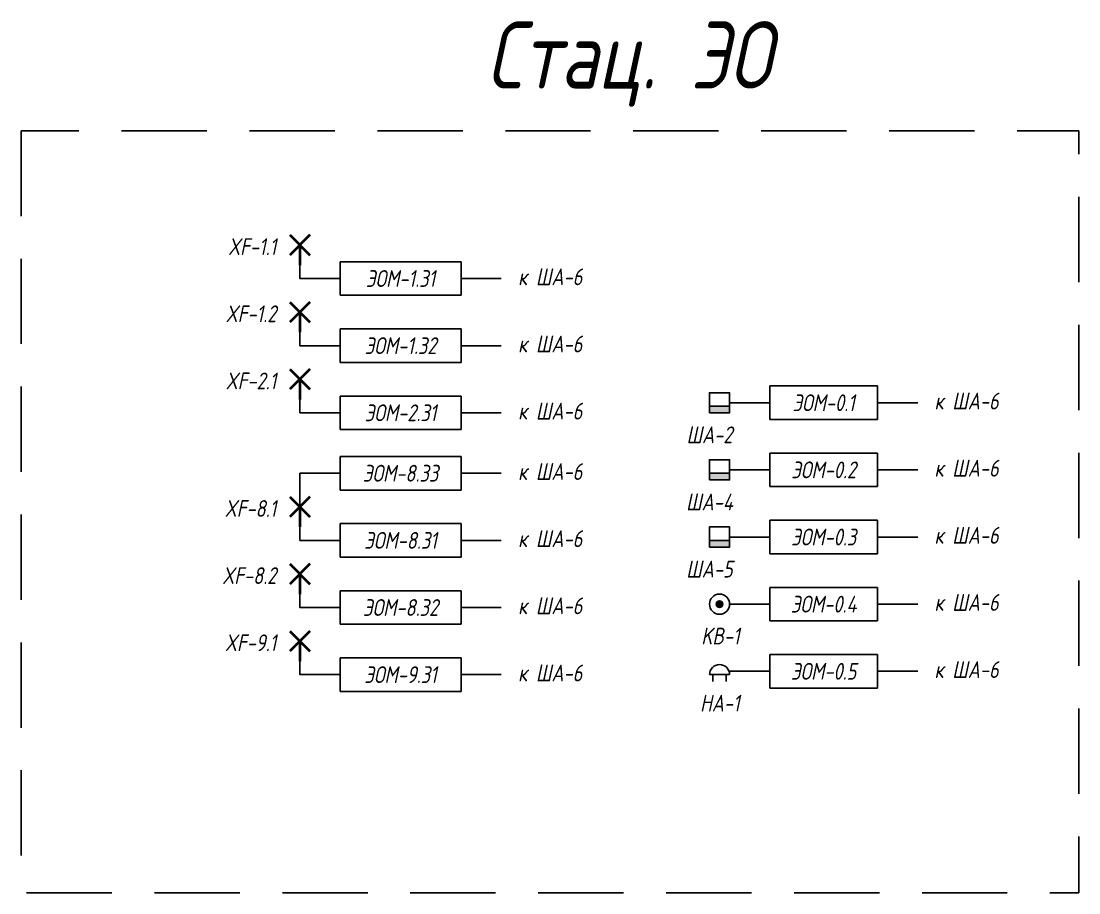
# Model space of a CAD drawing. Header units: millimetres. Extents: x -1048 to 2740, y -712 to 253.
# Drawn here: x -16.5 to 141, y -260 to -130.2 of the extents above; entities that cross this region are included whole.
import ezdxf
from ezdxf.enums import TextEntityAlignment as Align

# ---------------------------------------------------------------- set-up
doc = ezdxf.new("R2010")
doc.units = ezdxf.units.MM
doc.linetypes.add('DASHED', pattern=[19.05, 12.7, -6.35])
doc.layers.add('noprint', color=2, linetype='Continuous', plot=False)
doc.styles.get("Standard").update_dxf_attribs({"font": 'arial.ttf'})
doc.styles.add('ГОСТ-ISOCPEUR', font='isocpeui.ttf', dxfattribs={"width": 0.8})
doc.linetypes.add('220V_LINE', pattern='A,0.2,-0.05,["~220V",Standard,S=0.1,R=0,X=0,Y=-0.05],-0.4,0.1', length=0.75)
doc.linetypes.add('24AC', pattern='A,20,-5,["24AC",Standard,S=2.54,R=0,X=-5,Y=-1.27],-5', length=30)

# ---------------------------------------------------------------- blocks, each defined once
blk = doc.blocks.new('стац. точка')
at = {"color": 0, "lineweight": -2}
for p, q in [((-1.5, 1.5), (1.5, -1.5)), ((1.5, 1.5), (-1.5, -1.5)), ((0, 0), (0, -3))]:
    blk.add_line(p, q, dxfattribs=at)
blk = doc.blocks.new('*T97')
at = {"color": 0, "lineweight": -2}
for p, q in [((0, 0), (18, 0)), ((0, 0), (0, -5)), ((18, 0), (18, -5)), ((0, -5), (18, -5))]:
    blk.add_line(p, q, dxfattribs=at)
at = {"color": 0, "insert": (9, -2.5), "char_height": 2.5, "width": 17, "attachment_point": 5, "style": 'ГОСТ-ISOCPEUR'}
blk.add_mtext('{ЭОМ-1.32}', dxfattribs=at)
blk = doc.blocks.new('шкаф')
blk.add_hatch(color=256).paths.add_polyline_path([(3, 0), (3, 1), (0, 1), (0, 0)])
blk.add_line((0, 1), (3, 1))
blk.add_lwpolyline([(0, 0), (3, 0), (3, 3), (0, 3)], close=True)
blk = doc.blocks.new('*T238')
at = {"color": 0, "lineweight": -2}
for p, q in [((0, 0), (18, 0)), ((0, 0), (0, -5)), ((18, 0), (18, -5)), ((0, -5), (18, -5))]:
    blk.add_line(p, q, dxfattribs=at)
at = {"color": 0, "insert": (9, -2.5), "char_height": 2.5, "width": 17, "attachment_point": 5, "style": 'ГОСТ-ISOCPEUR'}
blk.add_mtext('{ЭОМ-1.31}', dxfattribs=at)
blk = doc.blocks.new('*T239')
at = {"color": 0, "lineweight": -2}
for p, q in [((0, 0), (18, 0)), ((0, 0), (0, -5)), ((18, 0), (18, -5)), ((0, -5), (18, -5))]:
    blk.add_line(p, q, dxfattribs=at)
at = {"color": 0, "insert": (9, -2.5), "char_height": 2.5, "width": 17, "attachment_point": 5, "style": 'ГОСТ-ISOCPEUR'}
blk.add_mtext('{ЭОМ-2.31}', dxfattribs=at)
blk = doc.blocks.new('*T240')
at = {"color": 0, "lineweight": -2}
for p, q in [((0, 0), (18, 0)), ((0, 0), (0, -5)), ((18, 0), (18, -5)), ((0, -5), (18, -5))]:
    blk.add_line(p, q, dxfattribs=at)
at = {"color": 0, "insert": (9, -2.5), "char_height": 2.5, "width": 17, "attachment_point": 5, "style": 'ГОСТ-ISOCPEUR'}
blk.add_mtext('{ЭОМ-9.31}', dxfattribs=at)
blk = doc.blocks.new('*T241')
at = {"color": 0, "lineweight": -2}
for p, q in [((0, 0), (18, 0)), ((0, 0), (0, -5)), ((18, 0), (18, -5)), ((0, -5), (18, -5))]:
    blk.add_line(p, q, dxfattribs=at)
at = {"color": 0, "insert": (9, -2.5), "char_height": 2.5, "width": 17, "attachment_point": 5, "style": 'ГОСТ-ISOCPEUR'}
blk.add_mtext('{ЭОМ-8.31}', dxfattribs=at)
blk = doc.blocks.new('*T242')
at = {"color": 0, "lineweight": -2}
for p, q in [((0, 0), (18, 0)), ((0, 0), (0, -5)), ((18, 0), (18, -5)), ((0, -5), (18, -5))]:
    blk.add_line(p, q, dxfattribs=at)
at = {"color": 0, "insert": (9, -2.5), "char_height": 2.5, "width": 17, "attachment_point": 5, "style": 'ГОСТ-ISOCPEUR'}
blk.add_mtext('{ЭОМ-8.32}', dxfattribs=at)
blk = doc.blocks.new('*T244')
at = {"color": 0, "lineweight": -2}
for p, q in [((0, 0), (16, 0)), ((0, 0), (0, -5)), ((16, 0), (16, -5)), ((0, -5), (16, -5))]:
    blk.add_line(p, q, dxfattribs=at)
at = {"color": 0, "insert": (8, -2.5), "char_height": 2.5, "width": 15, "attachment_point": 5, "style": 'ГОСТ-ISOCPEUR'}
blk.add_mtext('{ЭОМ-0.1}', dxfattribs=at)
blk = doc.blocks.new('*T245')
at = {"color": 0, "lineweight": -2}
for p, q in [((0, 0), (16, 0)), ((0, 0), (0, -5)), ((16, 0), (16, -5)), ((0, -5), (16, -5))]:
    blk.add_line(p, q, dxfattribs=at)
at = {"color": 0, "insert": (8, -2.5), "char_height": 2.5, "width": 15, "attachment_point": 5, "style": 'ГОСТ-ISOCPEUR'}
blk.add_mtext('{ЭОМ-0.2}', dxfattribs=at)
blk = doc.blocks.new('*T346')
at = {"color": 0, "lineweight": -2}
for p, q in [((0, 0), (16, 0)), ((0, 0), (0, -5)), ((16, 0), (16, -5)), ((0, -5), (16, -5))]:
    blk.add_line(p, q, dxfattribs=at)
at = {"color": 0, "insert": (8, -2.5), "char_height": 2.5, "width": 15, "attachment_point": 5, "style": 'ГОСТ-ISOCPEUR'}
blk.add_mtext('{ЭОМ-0.3}', dxfattribs=at)
blk = doc.blocks.new('*T470')
at = {"color": 0, "lineweight": -2}
for p, q in [((0, 0), (16, 0)), ((0, 0), (0, -5)), ((16, 0), (16, -5)), ((0, -5), (16, -5))]:
    blk.add_line(p, q, dxfattribs=at)
at = {"color": 0, "insert": (8, -2.5), "char_height": 2.5, "width": 15, "attachment_point": 5, "style": 'ГОСТ-ISOCPEUR'}
blk.add_mtext('{ЭОМ-0.4}', dxfattribs=at)
blk = doc.blocks.new('тревожная кнопка')
at = {"lineweight": -2}
h = blk.add_hatch(color=0, dxfattribs=at)
h.dxf.hatch_style = 1
edge = h.paths.add_edge_path()
edge.add_arc((0, 0), 0.5, 0, 360)
at = {"color": 0, "lineweight": -2}
for radius in [1.5, 0.5]:
    blk.add_circle((0, 0), radius, dxfattribs=at)
blk = doc.blocks.new('*T488')
at = {"color": 0, "lineweight": -2}
for p, q in [((0, 0), (18, 0)), ((0, 0), (0, -5)), ((18, 0), (18, -5)), ((0, -5), (18, -5))]:
    blk.add_line(p, q, dxfattribs=at)
at = {"color": 0, "insert": (9, -2.5), "char_height": 2.5, "width": 17, "attachment_point": 5, "style": 'ГОСТ-ISOCPEUR'}
blk.add_mtext('{ЭОМ-8.33}', dxfattribs=at)
blk = doc.blocks.new('звонок')
at = {"color": 0, "lineweight": -2}
for p, q in [((-1.5, 0), (1.5, 0)), ((-1, 0), (-1, -1)), ((1, 0), (1, -1))]:
    blk.add_line(p, q, dxfattribs=at)
blk.add_arc((0, 0), 1.5, 0, 180, dxfattribs=at)
blk = doc.blocks.new('*T489')
at = {"color": 0, "lineweight": -2}
for p, q in [((0, 0), (16, 0)), ((0, 0), (0, -5)), ((16, 0), (16, -5)), ((0, -5), (16, -5))]:
    blk.add_line(p, q, dxfattribs=at)
at = {"color": 0, "insert": (8, -2.5), "char_height": 2.5, "width": 15, "attachment_point": 5, "style": 'ГОСТ-ISOCPEUR'}
blk.add_mtext('{ЭОМ-0.5}', dxfattribs=at)

msp = doc.modelspace()

# ---------------------------------------------------------------- linework, layer by layer
at = {"linetype": '220V_LINE', "ltscale": 8}
for p, q in [((49, -168.5), (55, -168.5)), ((49, -178.5), (55, -178.5)), ((89, -187), (95, -187)), ((111, -187), (117, -187)), ((49, -188.5), (55, -188.5)), ((89, -197), (95, -197)), ((111, -197), (117, -197)), ((49, -207.5), (55, -207.5)), ((89, -207), (95, -207)), ((111, -207), (117, -207)), ((49, -217.5), (55, -217.5)), ((49, -227.5), (55, -227.5))]:
    msp.add_line(p, q, dxfattribs=at)
at = {"ltscale": 8}
msp.add_line((49, -197.5), (55, -197.5), dxfattribs=at)
at = {"linetype": '24AC', "ltscale": 0.2}
for p, q in [((89, -217), (95, -217)), ((111, -217), (117, -217)), ((88.91, -227), (95, -227)), ((111, -227), (117, -227))]:
    msp.add_line(p, q, dxfattribs=at)
at = {"linetype": '220V_LINE', "ltscale": 8, "flags": 128}
for points in [[(25, -166.5), (25, -168.5), (31, -168.5)], [(25, -176.5), (25, -178.5), (31, -178.5)], [(25, -186.5), (25, -188.5), (31, -188.5)], [(25, -205.5), (25, -207.5), (31, -207.5)], [(25, -215.5), (25, -217.5), (31, -217.5)], [(25, -225.5), (25, -227.5), (31, -227.5)]]:
    msp.add_lwpolyline(points, dxfattribs=at)
at = {"ltscale": 8, "flags": 128}
msp.add_lwpolyline([(25, -202.5), (25, -197.5), (31, -197.5)], dxfattribs=at)
at = {"layer": 'noprint', "linetype": 'DASHED', "flags": 128}
msp.add_lwpolyline([(-16.5, -146.5), (-16.5, -260), (141, -260), (141, -146.5)], close=True, dxfattribs=at)

# ---------------------------------------------------------------- block references
at = {"color": 5, "lineweight": 40}
for p in [(25, -163.5), (25, -173.5), (25, -183.5), (25, -202.5), (25, -212.5), (25, -222.5)]:
    msp.add_blockref('стац. точка', p, dxfattribs=at)
for name, p in [('*T238', (31, -166)), ('*T97', (31, -176)), ('шкаф', (86, -188.5)), ('*T244', (95, -184.5)), ('*T239', (31, -186)), ('*T488', (31, -195)), ('*T245', (95, -194.5)), ('шкаф', (86, -198.5)), ('*T346', (95, -204.5)), ('*T241', (31, -205)), ('шкаф', (86, -208.5)), ('*T242', (31, -215)), ('тревожная кнопка', (87.5, -217)), ('*T470', (95, -214.5)), ('*T240', (31, -225)), ('*T489', (95, -224.5)), ('звонок', (87.5, -227.5))]:
    msp.add_blockref(name, p)

# ---------------------------------------------------------------- texts
at = {"style": 'ГОСТ-ISOCPEUR', "width": 0.8}
for s, p in [('XF-1.1', (21.5, -165)), ('XF-1.2', (21.5, -175)), ('XF-2.1', (21.5, -185)), ('XF-8.1', (21.5, -204)), ('XF-8.2', (21.5, -214)), ('KB-1', (90.5, -223)), ('XF-9.1', (21.5, -224)), ('HA-1', (90.5, -233))]:
    msp.add_text(s, height=2.5, dxfattribs=at).set_placement(p, align=Align.RIGHT)
for p in [(57.5, -169.5), (57.5, -179.5), (119.5, -188), (57.5, -189.5), (57.5, -198.5), (119.5, -198), (57.5, -208.5), (119.5, -208), (119.5, -218), (57.5, -218.5), (57.5, -228.5), (119.5, -228)]:
    msp.add_text('к ША-6', height=2.5, dxfattribs=at).set_placement(p)
for s, p in [('ША-2', (86, -193.03)), ('ША-4', (86, -203.03)), ('ША-5', (86, -213.03))]:
    msp.add_text(s, height=2.5, dxfattribs=at).set_placement(p, align=Align.CENTER)
at = {"layer": 'noprint', "style": 'ГОСТ-ISOCPEUR', "width": 0.8}
msp.add_text('Стац. ЭО', height=10, dxfattribs=at).set_placement((95.17, -140.2), align=Align.RIGHT)

doc.saveas('drawing.dxf')
